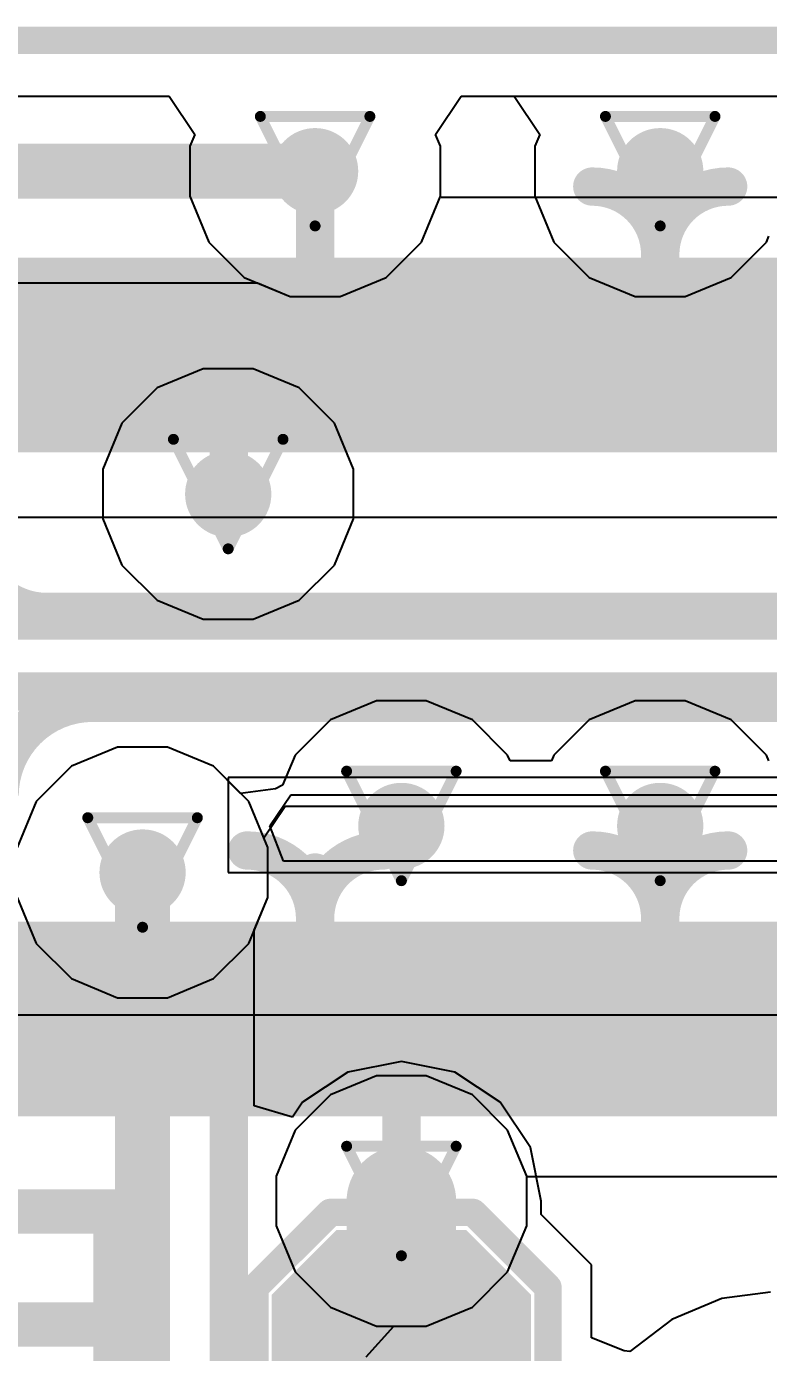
# Model space of a CAD drawing. Header units: inches. Extents: x -5 to 234, y -4 to 104.
# Drawn here: x 65.96 to 69.4, y 30.41 to 36.56 of the extents above; entities that cross this region are included whole.
import ezdxf

# ---------------------------------------------------------------- set-up
doc = ezdxf.new("R2010")
doc.units = ezdxf.units.IN
for name, color, linetype in [('Board Outline', 216, 'Continuous'), ('Bottom Layer', 5, 'Continuous'), ('Bottom Overlay', 54, 'Continuous'), ('Bottom Paste', 16, 'Continuous'), ('Bottom Solder', 6, 'Continuous'), ('Drill Drawing', 1, 'Continuous'), ('GND', 16, 'Continuous'), ('POWER', 76, 'Continuous'), ('Top Layer', 1, 'Continuous'), ('Top Solder', 216, 'Continuous'), ('Via Holes', 16, 'Continuous')]:
    doc.layers.add(name, color=color, linetype=linetype)
doc.styles.add('Arial Black_Bold', font='', dxfattribs={"height": 0.2})
doc.styles.get('Arial Black_Bold').set_extended_font_data('Arial Black', bold=True)

# ---------------------------------------------------------------- blocks, each defined once
blk = doc.blocks.new('DF40C_100DS_0_4V_51__8')
at = {"layer": 'Top Layer'}
for points in [[(-5.299997019999999, 0.35000057), (-5.099997419999999, 0.35000057), (-5.099997419999999, -0.35000057), (-5.299997019999999, -0.35000057)], [(-4.90000036, 0.35000057), (-4.700000759999999, 0.35000057), (-4.700000759999999, -0.35000057), (-4.90000036, -0.35000057)], [(-4.50000116, 0.35000057), (-4.30000156, 0.35000057), (-4.30000156, -0.35000057), (-4.50000116, -0.35000057)], [(-4.099999420000001, 0.35000057), (-3.89999982, 0.35000057), (-3.89999982, -0.35000057), (-4.099999420000001, -0.35000057)], [(-3.70000022, 0.35000057), (-3.50000062, 0.35000057), (-3.50000062, -0.35000057), (-3.70000022, -0.35000057)], [(-3.300001019999999, 0.35000057), (-3.10000142, 0.35000057), (-3.10000142, -0.35000057), (-3.300001019999999, -0.35000057)], [(-2.89999928, 0.35000057), (-2.69999968, 0.35000057), (-2.69999968, -0.35000057), (-2.89999928, -0.35000057)], [(-2.50000008, 0.35000057), (-2.30000048, 0.35000057), (-2.30000048, -0.35000057), (-2.50000008, -0.35000057)], [(-2.10000342, 0.35000057), (-1.90000382, 0.35000057), (-1.90000382, -0.35000057), (-2.10000342, -0.35000057)], [(-5.300002099999999, -2.72999581), (-5.1000025, -2.72999581), (-5.1000025, -3.42999695), (-5.300002099999999, -3.42999695)], [(-4.89999782, -2.72999835), (-4.699998219999999, -2.72999835), (-4.699998219999999, -3.42999949), (-4.89999782, -3.42999949)], [(-4.50000116, -2.72999835), (-4.30000156, -2.72999835), (-4.30000156, -3.42999949), (-4.50000116, -3.42999949)], [(-4.09999688, -2.72999581), (-3.89999728, -2.72999581), (-3.89999728, -3.42999695), (-4.09999688, -3.42999695)], [(-3.70000022, -2.72999835), (-3.50000062, -2.72999835), (-3.50000062, -3.42999949), (-3.70000022, -3.42999949)], [(-3.30000356, -2.72999835), (-3.10000396, -2.72999835), (-3.10000396, -3.42999949), (-3.30000356, -3.42999949)], [(-2.90000182, -2.72999835), (-2.70000222, -2.72999835), (-2.70000222, -3.42999949), (-2.90000182, -3.42999949)], [(-2.50000008, -2.72999835), (-2.30000048, -2.72999835), (-2.30000048, -3.42999949), (-2.50000008, -3.42999949)], [(-2.10000088, -2.72999835), (-1.90000128, -2.72999835), (-1.90000128, -3.42999949), (-2.10000088, -3.42999949)]]:
    blk.add_hatch(color=1, dxfattribs=at).paths.add_polyline_path(points)
at = {"layer": 'Top Solder'}
for points in [[(-5.40159702, 0.45160057), (-4.99839742, 0.45160057), (-4.99839742, -0.45160057), (-5.40159702, -0.45160057)], [(-5.001600359999999, 0.45160057), (-4.59840076, 0.45160057), (-4.59840076, -0.45160057), (-5.001600359999999, -0.45160057)], [(-4.60160116, 0.45160057), (-4.19840156, 0.45160057), (-4.19840156, -0.45160057), (-4.60160116, -0.45160057)], [(-4.201599419999999, 0.45160057), (-3.798399819999999, 0.45160057), (-3.798399819999999, -0.45160057), (-4.201599419999999, -0.45160057)], [(-3.80160022, 0.45160057), (-3.39840062, 0.45160057), (-3.39840062, -0.45160057), (-3.80160022, -0.45160057)], [(-3.40160102, 0.45160057), (-2.99840142, 0.45160057), (-2.99840142, -0.45160057), (-3.40160102, -0.45160057)], [(-3.00159928, 0.45160057), (-2.59839968, 0.45160057), (-2.59839968, -0.45160057), (-3.00159928, -0.45160057)], [(-2.60160008, 0.45160057), (-2.19840048, 0.45160057), (-2.19840048, -0.45160057), (-2.60160008, -0.45160057)], [(-2.20160342, 0.45160057), (-1.79840382, 0.45160057), (-1.79840382, -0.45160057), (-2.20160342, -0.45160057)], [(-5.4016021, -2.62839581), (-4.9984025, -2.62839581), (-4.9984025, -3.53159695), (-5.4016021, -3.53159695)], [(-5.00159782, -2.62839835), (-4.598398219999999, -2.62839835), (-4.598398219999999, -3.53159949), (-5.00159782, -3.53159949)], [(-4.60160116, -2.62839835), (-4.19840156, -2.62839835), (-4.19840156, -3.53159949), (-4.60160116, -3.53159949)], [(-4.201596879999999, -2.62839581), (-3.79839728, -2.62839581), (-3.79839728, -3.53159695), (-4.201596879999999, -3.53159695)], [(-3.80160022, -2.62839835), (-3.39840062, -2.62839835), (-3.39840062, -3.53159949), (-3.80160022, -3.53159949)], [(-3.40160356, -2.62839835), (-2.99840396, -2.62839835), (-2.99840396, -3.53159949), (-3.40160356, -3.53159949)], [(-3.00160182, -2.62839835), (-2.59840222, -2.62839835), (-2.59840222, -3.53159949), (-3.00160182, -3.53159949)], [(-2.60160008, -2.62839835), (-2.19840048, -2.62839835), (-2.19840048, -3.53159949), (-2.60160008, -3.53159949)], [(-2.20160088, -2.62839835), (-1.79840128, -2.62839835), (-1.79840128, -3.53159949), (-2.20160088, -3.53159949)]]:
    blk.add_hatch(color=216, dxfattribs=at).paths.add_polyline_path(points)
blk = doc.blocks.new('T____________0_5___B_73')
at = {"layer": 'Bottom Layer'}
blk.add_hatch(color=5, dxfattribs=at).paths.add_polyline_path([(0.250000135, 0.5000002699999999), (-0.250000135, 0.5000002699999999), (-0.5000002699999999, 0.250000135), (-0.5000002699999999, -0.250000135), (-0.250000135, -0.5000002699999999), (0.250000135, -0.5000002699999999), (0.5000002699999999, -0.250000135), (0.5000002699999999, 0.250000135)])
at = {"layer": 'Bottom Paste'}
blk.add_hatch(color=16, dxfattribs=at).paths.add_polyline_path([(0.250000135, 0.5000002699999999), (-0.250000135, 0.5000002699999999), (-0.5000002699999999, 0.250000135), (-0.5000002699999999, -0.250000135), (-0.250000135, -0.5000002699999999), (0.250000135, -0.5000002699999999), (0.5000002699999999, -0.250000135), (0.5000002699999999, 0.250000135)])
at = {"layer": 'Bottom Solder'}
blk.add_hatch(color=6, dxfattribs=at).paths.add_polyline_path([(0.300800135, 0.6016002699999999), (-0.300800135, 0.6016002699999999), (-0.6016002699999999, 0.300800135), (-0.6016002699999999, -0.300800135), (-0.300800135, -0.6016002699999999), (0.300800135, -0.6016002699999999), (0.6016002699999999, -0.300800135), (0.6016002699999999, 0.300800135)])
at = {"layer": 'Bottom Overlay'}
for points in [[(-0.33739328, 0.6786067199999999, 0.127, 0.127, 0), (-0.6818579199999999, 0.33414208, 0.127, 0.127, 0)], [(-0.33739328, 0.6786067199999999, 0.127, 0.127, 0), (0.3348736, 0.6786067199999999, 0.127, 0.127, 0)], [(0.3348736, 0.6786067199999999, 0.127, 0.127, 0), (0.6836460799999999, 0.32983424, 0.127, 0.127, 0)], [(-0.6818579199999999, 0.33414208, 0.127, 0.127, 0), (-0.6818579199999999, -0.33316672, 0.127, 0.127, 0)], [(0.6836460799999999, 0.32983424, 0.127, 0.127, 0), (0.6836460799999999, -0.33235392, 0.127, 0.127, 0)], [(-0.6818579199999999, -0.33316672, 0.127, 0.127, 0), (-0.33552384, -0.6795008, 0.127, 0.127, 0)], [(0.6836460799999999, -0.33235392, 0.127, 0.127, 0), (0.3364991999999999, -0.6795008, 0.127, 0.127, 0)], [(-0.33552384, -0.6795008, 0.127, 0.127, 0), (0.3364991999999999, -0.6795008, 0.127, 0.127, 0)]]:
    blk.add_lwpolyline(points, format="xyseb", dxfattribs=at)
for points in [[(-0.36914328, 0.6786067199999999, 0.0635, 0.0635, 1), (-0.30564328, 0.6786067199999999, 0.0635, 0.0635, 1)], [(-0.36914328, 0.6786067199999999, 0.0635, 0.0635, 1), (-0.30564328, 0.6786067199999999, 0.0635, 0.0635, 1)], [(0.3031236, 0.6786067199999999, 0.0635, 0.0635, 1), (0.3666236, 0.6786067199999999, 0.0635, 0.0635, 1)], [(0.3031236, 0.6786067199999999, 0.0635, 0.0635, 1), (0.3666236, 0.6786067199999999, 0.0635, 0.0635, 1)], [(-0.71360792, 0.33414208, 0.0635, 0.0635, 1), (-0.65010792, 0.33414208, 0.0635, 0.0635, 1)], [(-0.71360792, 0.33414208, 0.0635, 0.0635, 1), (-0.65010792, 0.33414208, 0.0635, 0.0635, 1)], [(0.65189608, 0.32983424, 0.0635, 0.0635, 1), (0.71539608, 0.32983424, 0.0635, 0.0635, 1)], [(0.65189608, 0.32983424, 0.0635, 0.0635, 1), (0.71539608, 0.32983424, 0.0635, 0.0635, 1)], [(-0.71360792, -0.33316672, 0.0635, 0.0635, 1), (-0.65010792, -0.33316672, 0.0635, 0.0635, 1)], [(-0.71360792, -0.33316672, 0.0635, 0.0635, 1), (-0.65010792, -0.33316672, 0.0635, 0.0635, 1)], [(0.65189608, -0.33235392, 0.0635, 0.0635, 1), (0.71539608, -0.33235392, 0.0635, 0.0635, 1)], [(0.65189608, -0.33235392, 0.0635, 0.0635, 1), (0.71539608, -0.33235392, 0.0635, 0.0635, 1)], [(-0.36727384, -0.6795008, 0.0635, 0.0635, 1), (-0.30377384, -0.6795008, 0.0635, 0.0635, 1)], [(-0.36727384, -0.6795008, 0.0635, 0.0635, 1), (-0.30377384, -0.6795008, 0.0635, 0.0635, 1)], [(0.3047492, -0.6795008, 0.0635, 0.0635, 1), (0.3682492, -0.6795008, 0.0635, 0.0635, 1)], [(0.3047492, -0.6795008, 0.0635, 0.0635, 1), (0.3682492, -0.6795008, 0.0635, 0.0635, 1)]]:
    blk.add_lwpolyline(points, format="xyseb", close=True, dxfattribs=at)

msp = doc.modelspace()

# ---------------------------------------------------------------- hatches: boundary and pattern name
at = {"layer": 'Bottom Layer'}
h = msp.add_hatch(color=5, dxfattribs=at)
edge = h.paths.add_edge_path()
edge.add_arc((67.2999162, 35.89237677999999), 0.1999996, 0, 360)
h = msp.add_hatch(color=5, dxfattribs=at)
edge = h.paths.add_edge_path()
edge.add_arc((68.89991554, 35.89237677999999), 0.1999996, 0, 360)
h = msp.add_hatch(color=5, dxfattribs=at)
edge = h.paths.add_edge_path()
edge.add_arc((66.89702648, 34.39448798), 0.1999996, 0, 360)
h = msp.add_hatch(color=5, dxfattribs=at)
edge = h.paths.add_edge_path()
edge.add_arc((67.6999154, 32.8549), 0.1999996, 0, 360)
h = msp.add_hatch(color=5, dxfattribs=at)
edge = h.paths.add_edge_path()
edge.add_arc((68.899913, 32.8549), 0.1999996, 0, 360)
h = msp.add_hatch(color=5, dxfattribs=at)
edge = h.paths.add_edge_path()
edge.add_arc((66.49991526, 32.639), 0.1999996, 0, 360)
h = msp.add_hatch(color=5, dxfattribs=at)
edge = h.paths.add_edge_path()
edge.add_arc((67.6999154, 31.115), 0.1999996, 0, 360)
at = {"layer": 'GND'}
h = msp.add_hatch(color=16, dxfattribs=at)
edge = h.paths.add_edge_path()
edge.add_arc((67.2999162, 35.89237677999999), 0.1999996, 0, 360)
h = msp.add_hatch(color=16, dxfattribs=at)
edge = h.paths.add_edge_path()
edge.add_arc((68.89991554, 35.89237677999999), 0.1999996, 0, 360)
h = msp.add_hatch(color=16, dxfattribs=at)
edge = h.paths.add_edge_path()
edge.add_arc((66.89702648, 34.39448798), 0.1999996, 0, 360)
h = msp.add_hatch(color=16, dxfattribs=at)
edge = h.paths.add_edge_path()
edge.add_arc((67.6999154, 32.8549), 0.1999996, 0, 360)
h = msp.add_hatch(color=16, dxfattribs=at)
edge = h.paths.add_edge_path()
edge.add_arc((68.899913, 32.8549), 0.1999996, 0, 360)
h = msp.add_hatch(color=16, dxfattribs=at)
edge = h.paths.add_edge_path()
edge.add_arc((66.49991526, 32.639), 0.1999996, 0, 360)
h = msp.add_hatch(color=16, dxfattribs=at)
edge = h.paths.add_edge_path()
edge.add_arc((67.6999154, 31.115), 0.1999996, 0, 360)
at = {"layer": 'POWER'}
h = msp.add_hatch(color=76, dxfattribs=at)
edge = h.paths.add_edge_path()
edge.add_arc((67.2999162, 35.89237677999999), 0.1999996, 0, 360)
h = msp.add_hatch(color=76, dxfattribs=at)
edge = h.paths.add_edge_path()
edge.add_arc((68.89991554, 35.89237677999999), 0.1999996, 0, 360)
h = msp.add_hatch(color=76, dxfattribs=at)
edge = h.paths.add_edge_path()
edge.add_arc((66.89702648, 34.39448798), 0.1999996, 0, 360)
h = msp.add_hatch(color=76, dxfattribs=at)
edge = h.paths.add_edge_path()
edge.add_arc((67.6999154, 32.8549), 0.1999996, 0, 360)
h = msp.add_hatch(color=76, dxfattribs=at)
edge = h.paths.add_edge_path()
edge.add_arc((68.899913, 32.8549), 0.1999996, 0, 360)
h = msp.add_hatch(color=76, dxfattribs=at)
edge = h.paths.add_edge_path()
edge.add_arc((66.49991526, 32.639), 0.1999996, 0, 360)
h = msp.add_hatch(color=76, dxfattribs=at)
edge = h.paths.add_edge_path()
edge.add_arc((67.6999154, 31.115), 0.1999996, 0, 360)
at = {"layer": 'Top Layer'}
h = msp.add_hatch(color=1, dxfattribs=at)
edge = h.paths.add_edge_path()
edge.add_arc((67.2999162, 35.89237677999999), 0.1999996, 0, 360)
h = msp.add_hatch(color=1, dxfattribs=at)
edge = h.paths.add_edge_path()
edge.add_arc((68.89991554, 35.89237677999999), 0.1999996, 0, 360)
h = msp.add_hatch(color=1, dxfattribs=at)
edge = h.paths.add_edge_path()
edge.add_arc((66.89702648, 34.39448798), 0.1999996, 0, 360)
h = msp.add_hatch(color=1, dxfattribs=at)
edge = h.paths.add_edge_path()
edge.add_arc((67.6999154, 32.8549), 0.1999996, 0, 360)
h = msp.add_hatch(color=1, dxfattribs=at)
edge = h.paths.add_edge_path()
edge.add_arc((68.899913, 32.8549), 0.1999996, 0, 360)
h = msp.add_hatch(color=1, dxfattribs=at)
edge = h.paths.add_edge_path()
edge.add_arc((66.49991526, 32.639), 0.1999996, 0, 360)
h = msp.add_hatch(color=1, dxfattribs=at)
edge = h.paths.add_edge_path()
edge.add_arc((67.6999154, 31.115), 0.1999996, 0, 360)
at = {"layer": 'Via Holes'}
h = msp.add_hatch(color=7, dxfattribs=at)
edge = h.paths.add_edge_path()
edge.add_arc((67.2999162, 35.89237677999999), 0.0999998, 0, 360)
h = msp.add_hatch(color=7, dxfattribs=at)
edge = h.paths.add_edge_path()
edge.add_arc((68.89991554, 35.89237677999999), 0.0999998, 0, 360)
h = msp.add_hatch(color=7, dxfattribs=at)
edge = h.paths.add_edge_path()
edge.add_arc((66.89702648, 34.39448798), 0.0999998, 0, 360)
h = msp.add_hatch(color=7, dxfattribs=at)
edge = h.paths.add_edge_path()
edge.add_arc((67.6999154, 32.8549), 0.0999998, 0, 360)
h = msp.add_hatch(color=7, dxfattribs=at)
edge = h.paths.add_edge_path()
edge.add_arc((68.899913, 32.8549), 0.0999998, 0, 360)
h = msp.add_hatch(color=7, dxfattribs=at)
edge = h.paths.add_edge_path()
edge.add_arc((66.49991526, 32.639), 0.0999998, 0, 360)
h = msp.add_hatch(color=7, dxfattribs=at)
edge = h.paths.add_edge_path()
edge.add_arc((67.6999154, 31.115), 0.0999998, 0, 360)

# ---------------------------------------------------------------- linework, layer by layer
at = {"layer": 'Board Outline'}
msp.add_lwpolyline([(-0.4520183999999999, 36.49995494, 0.127, 0.127, 0), (88.4519821, 36.49995494, 0.127, 0.127, 0)], format="xyseb", dxfattribs=at)
at = {"layer": 'Bottom Layer'}
for p, q in [((67.85803293999999, 36.06318923999999), (67.97683382, 36.24099178)), ((67.97683382, 36.24099178), (86.25563902, 36.24099178)), ((67.8809158, 36.00794424), (67.85803293999999, 36.06318923999999)), ((67.8809158, 35.77680932), (67.8809158, 36.00794424)), ((67.79246284, 35.56326644), (67.8809158, 35.77680932)), ((67.62902654, 35.39983014), (67.79246284, 35.56326644)), ((64.12696344, 35.37442506), (67.03213923999999, 35.37442506)), ((67.03213923999999, 35.37442506), (67.18434874, 35.31137718)), ((67.41548366, 35.31137718), (67.62902654, 35.39983014)), ((67.18434874, 35.31137718), (67.41548366, 35.31137718)), ((72.97769504, 34.28648464), (65.8368, 34.28648464)), ((67.06231952, 32.79945942), (67.16110266, 32.94729503999999)), ((67.16110266, 32.94729503999999), (72.91962048, 32.94729503999999)), ((67.08091486000001, 32.75456746), (67.06231952, 32.79945942)), ((67.08091486000001, 32.52343253999999), (67.08091486000001, 32.75456746)), ((67.01786698, 32.37122304), (67.08091486000001, 32.52343253999999)), ((67.01786698, 31.55724448), (67.01786698, 32.37122304)), ((67.6999154, 31.76244092), (67.4521511, 31.7131573)), ((67.9476797, 31.7131573), (67.6999154, 31.76244092)), ((67.4521511, 31.7131573), (67.2421058, 31.5728096)), ((68.157725, 31.5728096), (67.9476797, 31.7131573)), ((67.19566698, 31.50331012), (67.01786698, 31.55724448)), ((67.2421058, 31.5728096), (67.19566698, 31.50331012)), ((68.29807269999999, 31.3627643), (68.157725, 31.5728096)), ((68.34735632, 31.115), (68.29807269999999, 31.3627643)), ((68.34735632, 31.05245758), (68.34735632, 31.115)), ((68.5809144, 30.8188995), (68.34735632, 31.05245758)), ((68.5809144, 30.47987554), (68.5809144, 30.8188995)), ((69.18625736, 30.66230596), (68.95323014, 30.56578088)), ((69.41125056, 30.6919249), (69.18625736, 30.66230596)), ((68.95323014, 30.56578088), (68.7587144, 30.41652286)), ((68.73244317999999, 30.4203608), (68.5809144, 30.47987554)), ((68.7587144, 30.41652286), (68.73244317999999, 30.4203608))]:
    msp.add_line(p, q, dxfattribs=at)
for points in [[(64.12696344, 35.89237677999999, 0.254, 0.254, 0), (67.2999162, 35.89237677999999, 0.254, 0.254, 0)], [(65.8368, 33.80737968, 0.1778, 0.1778, 0), (73.08730111999999, 33.80737968, 0.1778, 0.1778, 0)], [(65.8368, 32.9946, 0.1778, 0.1778, -0.4142135623730951), (66.26859999999999, 33.4264, 0.1778, 0.1778, 0)], [(66.26859999999999, 33.4264, 0.1778, 0.1778, 0), (73.07639689999999, 33.4264, 0.1778, 0.1778, 0)], [(66.49991526, 25.35951494, 0.254, 0.254, 0), (66.49991526, 32.639, 0.254, 0.254, 0)], [(67.6999154, 30.3784, 0.508, 0.508, 0), (67.6999154, 31.115, 0.508, 0.508, 0)]]:
    msp.add_lwpolyline(points, format="xyseb", dxfattribs=at)
for points in [[(67.2364162, 35.89237677999999, 0.127, 0.127, 1), (67.36341619999999, 35.89237677999999, 0.127, 0.127, 1)], [(66.22415, 33.4264, 0.08889999999999999, 0.08889999999999999, 1), (66.31304999999999, 33.4264, 0.08889999999999999, 0.08889999999999999, 1)], [(66.22415, 33.4264, 0.08889999999999999, 0.08889999999999999, 1), (66.31304999999999, 33.4264, 0.08889999999999999, 0.08889999999999999, 1)], [(66.43641525999999, 32.639, 0.127, 0.127, 1), (66.56341526, 32.639, 0.127, 0.127, 1)], [(67.5729154, 31.115, 0.254, 0.254, 1), (67.8269154, 31.115, 0.254, 0.254, 1)], [(67.5729154, 30.3784, 0.254, 0.254, 1), (67.8269154, 30.3784, 0.254, 0.254, 1)]]:
    msp.add_lwpolyline(points, format="xyseb", close=True, dxfattribs=at)
at = {"layer": 'Drill Drawing'}
for points in [[(67.0459162, 36.14637678, 0.0508, 0.0508, 0), (67.5539162, 36.14637678, 0.0508, 0.0508, 0)], [(67.0459162, 36.14637678, 0.0508, 0.0508, 0), (67.2999162, 35.63837678, 0.0508, 0.0508, 0)], [(67.2999162, 35.63837678, 0.0508, 0.0508, 0), (67.5539162, 36.14637678, 0.0508, 0.0508, 0)], [(68.64591553999999, 36.14637678, 0.0508, 0.0508, 0), (69.15391554, 36.14637678, 0.0508, 0.0508, 0)], [(68.64591553999999, 36.14637678, 0.0508, 0.0508, 0), (68.89991554, 35.63837678, 0.0508, 0.0508, 0)], [(68.89991554, 35.63837678, 0.0508, 0.0508, 0), (69.15391554, 36.14637678, 0.0508, 0.0508, 0)], [(66.64302648, 34.64848798, 0.0508, 0.0508, 0), (67.15102648, 34.64848798, 0.0508, 0.0508, 0)], [(66.64302648, 34.64848798, 0.0508, 0.0508, 0), (66.89702648, 34.14048798, 0.0508, 0.0508, 0)], [(66.89702648, 34.14048798, 0.0508, 0.0508, 0), (67.15102648, 34.64848798, 0.0508, 0.0508, 0)], [(67.44591539999999, 33.1089, 0.0508, 0.0508, 0), (67.9539154, 33.1089, 0.0508, 0.0508, 0)], [(67.44591539999999, 33.1089, 0.0508, 0.0508, 0), (67.6999154, 32.6009, 0.0508, 0.0508, 0)], [(67.6999154, 32.6009, 0.0508, 0.0508, 0), (67.9539154, 33.1089, 0.0508, 0.0508, 0)], [(68.645913, 33.1089, 0.0508, 0.0508, 0), (69.153913, 33.1089, 0.0508, 0.0508, 0)], [(68.645913, 33.1089, 0.0508, 0.0508, 0), (68.899913, 32.6009, 0.0508, 0.0508, 0)], [(68.899913, 32.6009, 0.0508, 0.0508, 0), (69.153913, 33.1089, 0.0508, 0.0508, 0)], [(66.24591526, 32.89299999999999, 0.0508, 0.0508, 0), (66.75391526, 32.89299999999999, 0.0508, 0.0508, 0)], [(66.24591526, 32.89299999999999, 0.0508, 0.0508, 0), (66.49991526, 32.385, 0.0508, 0.0508, 0)], [(66.49991526, 32.385, 0.0508, 0.0508, 0), (66.75391526, 32.89299999999999, 0.0508, 0.0508, 0)], [(67.44591539999999, 31.369, 0.0508, 0.0508, 0), (67.9539154, 31.369, 0.0508, 0.0508, 0)], [(67.44591539999999, 31.369, 0.0508, 0.0508, 0), (67.6999154, 30.861, 0.0508, 0.0508, 0)], [(67.6999154, 30.861, 0.0508, 0.0508, 0), (67.9539154, 31.369, 0.0508, 0.0508, 0)]]:
    msp.add_lwpolyline(points, format="xyseb", dxfattribs=at)
for points in [[(67.0332162, 36.14637678, 0.0254, 0.0254, 1), (67.05861619999999, 36.14637678, 0.0254, 0.0254, 1)], [(67.0332162, 36.14637678, 0.0254, 0.0254, 1), (67.05861619999999, 36.14637678, 0.0254, 0.0254, 1)], [(67.5412162, 36.14637678, 0.0254, 0.0254, 1), (67.5666162, 36.14637678, 0.0254, 0.0254, 1)], [(67.5412162, 36.14637678, 0.0254, 0.0254, 1), (67.5666162, 36.14637678, 0.0254, 0.0254, 1)], [(68.63321554, 36.14637678, 0.0254, 0.0254, 1), (68.65861554, 36.14637678, 0.0254, 0.0254, 1)], [(68.63321554, 36.14637678, 0.0254, 0.0254, 1), (68.65861554, 36.14637678, 0.0254, 0.0254, 1)], [(69.14121554, 36.14637678, 0.0254, 0.0254, 1), (69.16661554, 36.14637678, 0.0254, 0.0254, 1)], [(69.14121554, 36.14637678, 0.0254, 0.0254, 1), (69.16661554, 36.14637678, 0.0254, 0.0254, 1)], [(67.2872162, 35.63837678, 0.0254, 0.0254, 1), (67.3126162, 35.63837678, 0.0254, 0.0254, 1)], [(67.2872162, 35.63837678, 0.0254, 0.0254, 1), (67.3126162, 35.63837678, 0.0254, 0.0254, 1)], [(68.88721554, 35.63837678, 0.0254, 0.0254, 1), (68.91261553999999, 35.63837678, 0.0254, 0.0254, 1)], [(68.88721554, 35.63837678, 0.0254, 0.0254, 1), (68.91261553999999, 35.63837678, 0.0254, 0.0254, 1)], [(66.63032648, 34.64848798, 0.0254, 0.0254, 1), (66.65572648, 34.64848798, 0.0254, 0.0254, 1)], [(66.63032648, 34.64848798, 0.0254, 0.0254, 1), (66.65572648, 34.64848798, 0.0254, 0.0254, 1)], [(67.13832647999999, 34.64848798, 0.0254, 0.0254, 1), (67.16372648, 34.64848798, 0.0254, 0.0254, 1)], [(67.13832647999999, 34.64848798, 0.0254, 0.0254, 1), (67.16372648, 34.64848798, 0.0254, 0.0254, 1)], [(66.88432648, 34.14048798, 0.0254, 0.0254, 1), (66.90972647999999, 34.14048798, 0.0254, 0.0254, 1)], [(66.88432648, 34.14048798, 0.0254, 0.0254, 1), (66.90972647999999, 34.14048798, 0.0254, 0.0254, 1)], [(67.4332154, 33.1089, 0.0254, 0.0254, 1), (67.4586154, 33.1089, 0.0254, 0.0254, 1)], [(67.4332154, 33.1089, 0.0254, 0.0254, 1), (67.4586154, 33.1089, 0.0254, 0.0254, 1)], [(67.94121539999999, 33.1089, 0.0254, 0.0254, 1), (67.9666154, 33.1089, 0.0254, 0.0254, 1)], [(67.94121539999999, 33.1089, 0.0254, 0.0254, 1), (67.9666154, 33.1089, 0.0254, 0.0254, 1)], [(68.633213, 33.1089, 0.0254, 0.0254, 1), (68.65861299999999, 33.1089, 0.0254, 0.0254, 1)], [(68.633213, 33.1089, 0.0254, 0.0254, 1), (68.65861299999999, 33.1089, 0.0254, 0.0254, 1)], [(69.141213, 33.1089, 0.0254, 0.0254, 1), (69.166613, 33.1089, 0.0254, 0.0254, 1)], [(69.141213, 33.1089, 0.0254, 0.0254, 1), (69.166613, 33.1089, 0.0254, 0.0254, 1)], [(66.23321526, 32.89299999999999, 0.0254, 0.0254, 1), (66.25861526, 32.89299999999999, 0.0254, 0.0254, 1)], [(66.23321526, 32.89299999999999, 0.0254, 0.0254, 1), (66.25861526, 32.89299999999999, 0.0254, 0.0254, 1)], [(66.74121525999999, 32.89299999999999, 0.0254, 0.0254, 1), (66.76661526, 32.89299999999999, 0.0254, 0.0254, 1)], [(66.74121525999999, 32.89299999999999, 0.0254, 0.0254, 1), (66.76661526, 32.89299999999999, 0.0254, 0.0254, 1)], [(67.6872154, 32.6009, 0.0254, 0.0254, 1), (67.71261539999999, 32.6009, 0.0254, 0.0254, 1)], [(67.6872154, 32.6009, 0.0254, 0.0254, 1), (67.71261539999999, 32.6009, 0.0254, 0.0254, 1)], [(68.887213, 32.6009, 0.0254, 0.0254, 1), (68.912613, 32.6009, 0.0254, 0.0254, 1)], [(68.887213, 32.6009, 0.0254, 0.0254, 1), (68.912613, 32.6009, 0.0254, 0.0254, 1)], [(66.48721526, 32.385, 0.0254, 0.0254, 1), (66.51261526, 32.385, 0.0254, 0.0254, 1)], [(66.48721526, 32.385, 0.0254, 0.0254, 1), (66.51261526, 32.385, 0.0254, 0.0254, 1)], [(67.4332154, 31.369, 0.0254, 0.0254, 1), (67.4586154, 31.369, 0.0254, 0.0254, 1)], [(67.4332154, 31.369, 0.0254, 0.0254, 1), (67.4586154, 31.369, 0.0254, 0.0254, 1)], [(67.94121539999999, 31.369, 0.0254, 0.0254, 1), (67.9666154, 31.369, 0.0254, 0.0254, 1)], [(67.94121539999999, 31.369, 0.0254, 0.0254, 1), (67.9666154, 31.369, 0.0254, 0.0254, 1)], [(67.6872154, 30.861, 0.0254, 0.0254, 1), (67.71261539999999, 30.861, 0.0254, 0.0254, 1)], [(67.6872154, 30.861, 0.0254, 0.0254, 1), (67.71261539999999, 30.861, 0.0254, 0.0254, 1)]]:
    msp.add_lwpolyline(points, format="xyseb", close=True, dxfattribs=at)
at = {"layer": 'GND'}
for p, q in [((61.97683311999999, 36.24099178), (66.62299858, 36.24099178)), ((66.62299858, 36.24099178), (66.74179946, 36.06318923999999)), ((67.85803293999999, 36.06318923999999), (67.97683382, 36.24099178)), ((67.97683382, 36.24099178), (86.25563902, 36.24099178)), ((66.74179946, 36.06318923999999), (66.7189166, 36.00794424)), ((67.8809158, 36.00794424), (67.85803293999999, 36.06318923999999)), ((66.7189166, 36.00794424), (66.7189166, 35.77680932)), ((67.8809158, 35.77680932), (67.8809158, 36.00794424)), ((66.7189166, 35.77680932), (66.80736956, 35.56326644)), ((67.79246284, 35.56326644), (67.8809158, 35.77680932)), ((66.80736956, 35.56326644), (66.97080586, 35.39983014)), ((67.62902654, 35.39983014), (67.79246284, 35.56326644)), ((66.97080586, 35.39983014), (67.18434874, 35.31137718)), ((67.41548366, 35.31137718), (67.62902654, 35.39983014)), ((67.18434874, 35.31137718), (67.41548366, 35.31137718)), ((66.3843478, 33.21999959999999), (66.17080492, 33.13154664)), ((66.61548272, 33.21999959999999), (66.3843478, 33.21999959999999)), ((66.8290256, 33.13154664), (66.61548272, 33.21999959999999)), ((66.17080492, 33.13154664), (66.00736862, 32.96811034)), ((66.9924619, 32.96811034), (66.8290256, 33.13154664)), ((66.00736862, 32.96811034), (65.91891566, 32.75456746)), ((67.08091486000001, 32.75456746), (66.9924619, 32.96811034)), ((67.08091486000001, 32.52343253999999), (67.08091486000001, 32.75456746)), ((65.91891566, 32.52343253999999), (66.00736862, 32.30988966)), ((66.9924619, 32.30988966), (67.08091486000001, 32.52343253999999)), ((66.00736862, 32.30988966), (66.17080492, 32.14645336)), ((66.8290256, 32.14645336), (66.9924619, 32.30988966)), ((66.17080492, 32.14645336), (66.3843478, 32.0580004)), ((66.61548272, 32.0580004), (66.8290256, 32.14645336)), ((66.3843478, 32.0580004), (66.61548272, 32.0580004)), ((67.58434794, 31.6959996), (67.37080506, 31.60754664)), ((67.81548286, 31.6959996), (67.58434794, 31.6959996)), ((68.02902574, 31.60754664), (67.81548286, 31.6959996)), ((67.37080506, 31.60754664), (67.20736876, 31.44411034)), ((68.19246204, 31.44411034), (68.02902574, 31.60754664)), ((67.20736876, 31.44411034), (67.1189158, 31.23056746)), ((68.280915, 31.23056746), (68.19246204, 31.44411034)), ((67.1189158, 31.23056746), (67.1189158, 30.99943254)), ((68.280915, 30.99943254), (68.280915, 31.23056746)), ((67.1189158, 30.99943254), (67.20736876, 30.78588966)), ((68.19246204, 30.78588966), (68.280915, 30.99943254)), ((67.20736876, 30.78588966), (67.37080506, 30.62245336)), ((68.02902574, 30.62245336), (68.19246204, 30.78588966)), ((67.37080506, 30.62245336), (67.58434794, 30.5340004)), ((67.81548286, 30.5340004), (68.02902574, 30.62245336)), ((67.58434794, 30.5340004), (67.81548286, 30.5340004))]:
    msp.add_line(p, q, dxfattribs=at)
at = {"layer": 'POWER'}
for p, q in [((63.57683246, 36.24099178), (66.62299858, 36.24099178)), ((66.62299858, 36.24099178), (66.74179946, 36.06318923999999)), ((67.85803293999999, 36.06318923999999), (67.97683382, 36.24099178)), ((67.97683382, 36.24099178), (68.22299792, 36.24099178)), ((68.22299792, 36.24099178), (68.34179879999999, 36.06318923999999)), ((66.74179946, 36.06318923999999), (66.7189166, 36.00794424)), ((67.8809158, 36.00794424), (67.85803293999999, 36.06318923999999)), ((68.34179879999999, 36.06318923999999), (68.31891594, 36.00794424)), ((66.7189166, 36.00794424), (66.7189166, 35.77680932)), ((67.8809158, 35.77680932), (67.8809158, 36.00794424)), ((68.31891594, 36.00794424), (68.31891594, 35.77680932)), ((66.7189166, 35.77680932), (66.80736956, 35.56326644)), ((67.79246284, 35.56326644), (67.8809158, 35.77680932)), ((68.31891594, 35.77680932), (68.4073689, 35.56326644)), ((66.80736956, 35.56326644), (66.97080586, 35.39983014)), ((67.62902654, 35.39983014), (67.79246284, 35.56326644)), ((68.4073689, 35.56326644), (68.5708052, 35.39983014)), ((69.22902588, 35.39983014), (69.39246218, 35.56326644)), ((69.39246218, 35.56326644), (69.40369152, 35.59037586)), ((66.97080586, 35.39983014), (67.18434874, 35.31137718)), ((67.41548366, 35.31137718), (67.62902654, 35.39983014)), ((68.5708052, 35.39983014), (68.78434808, 35.31137718)), ((69.01548299999999, 35.31137718), (69.22902588, 35.39983014)), ((67.18434874, 35.31137718), (67.41548366, 35.31137718)), ((68.78434808, 35.31137718), (69.01548299999999, 35.31137718)), ((66.78145902, 34.97548758), (66.56791614, 34.88703461999999)), ((67.01259394, 34.97548758), (66.78145902, 34.97548758)), ((67.22613682, 34.88703461999999), (67.01259394, 34.97548758)), ((66.56791614, 34.88703461999999), (66.40447984, 34.72359832)), ((67.38957312, 34.72359832), (67.22613682, 34.88703461999999)), ((66.40447984, 34.72359832), (66.31602688, 34.51005544)), ((67.47802607999999, 34.51005544), (67.38957312, 34.72359832)), ((66.31602688, 34.51005544), (66.31602688, 34.27892052)), ((67.47802607999999, 34.27892052), (67.47802607999999, 34.51005544)), ((66.31602688, 34.27892052), (66.40447984, 34.06537763999999)), ((67.38957312, 34.06537763999999), (67.47802607999999, 34.27892052)), ((66.40447984, 34.06537763999999), (66.56791614, 33.90194134)), ((67.22613682, 33.90194134), (67.38957312, 34.06537763999999)), ((66.56791614, 33.90194134), (66.78145902, 33.81348838)), ((67.01259394, 33.81348838), (67.22613682, 33.90194134)), ((66.78145902, 33.81348838), (67.01259394, 33.81348838)), ((67.58434794, 33.4358996), (67.37080506, 33.34744663999999)), ((67.81548286, 33.4358996), (67.58434794, 33.4358996)), ((68.02902574, 33.34744663999999), (67.81548286, 33.4358996)), ((68.78434554, 33.4358996), (68.57080266, 33.34744663999999)), ((69.01548045999999, 33.4358996), (68.78434554, 33.4358996)), ((69.22902334, 33.34744663999999), (69.01548045999999, 33.4358996)), ((67.37080506, 33.34744663999999), (67.20736876, 33.18401034)), ((68.19246204, 33.18401034), (68.02902574, 33.34744663999999)), ((68.57080266, 33.34744663999999), (68.40736636, 33.18401034)), ((69.39245964, 33.18401034), (69.22902334, 33.34744663999999)), ((66.3843478, 33.21999959999999), (66.17080492, 33.13154664)), ((66.61548272, 33.21999959999999), (66.3843478, 33.21999959999999)), ((66.8290256, 33.13154664), (66.61548272, 33.21999959999999)), ((67.20736876, 33.18401034), (67.14923069999999, 33.04365248)), ((68.20368884, 33.156906), (68.19246204, 33.18401034)), ((68.39613956, 33.156906), (68.20368884, 33.156906)), ((68.40736636, 33.18401034), (68.39613956, 33.156906)), ((69.40368898, 33.15690346), (69.39245964, 33.18401034)), ((66.17080492, 33.13154664), (66.00736862, 32.96811034)), ((66.95464892, 33.00592332), (66.8290256, 33.13154664)), ((67.14923069999999, 33.04365248), (67.11562903999999, 33.02745998)), ((67.11562903999999, 33.02745998), (66.95464892, 33.00592332)), ((66.00736862, 32.96811034), (65.91891566, 32.75456746)), ((54.94017967999999, 31.9785873), (81.14392712, 31.97858222)), ((67.58434794, 31.6959996), (67.37080506, 31.60754664)), ((67.81548286, 31.6959996), (67.58434794, 31.6959996)), ((68.02902574, 31.60754664), (67.81548286, 31.6959996)), ((67.37080506, 31.60754664), (67.20736876, 31.44411034)), ((68.19246204, 31.44411034), (68.02902574, 31.60754664)), ((67.20736876, 31.44411034), (67.1189158, 31.23056746)), ((68.280915, 31.23056746), (68.19246204, 31.44411034)), ((67.1189158, 31.23056746), (67.1189158, 30.99943254)), ((68.280915, 30.99943254), (68.280915, 31.23056746)), ((67.1189158, 30.99943254), (67.20736876, 30.78588966)), ((68.19246204, 30.78588966), (68.280915, 30.99943254)), ((67.20736876, 30.78588966), (67.37080506, 30.62245336)), ((68.02902574, 30.62245336), (68.19246204, 30.78588966)), ((67.37080506, 30.62245336), (67.58434794, 30.5340004)), ((67.81548286, 30.5340004), (68.02902574, 30.62245336)), ((67.58434794, 30.5340004), (67.81548286, 30.5340004))]:
    msp.add_line(p, q, dxfattribs=at)
at = {"layer": 'Top Layer'}
for p, q in [((67.85803293999999, 36.06318923999999), (67.97683382, 36.24099178)), ((67.97683382, 36.24099178), (86.25563902, 36.24099178)), ((67.8809158, 36.00794424), (67.85803293999999, 36.06318923999999)), ((67.8809158, 35.77681186), (67.8809158, 36.00794424)), ((67.88487312, 35.77088858), (67.8809158, 35.77681186)), ((71.380985, 35.77088858), (67.88487312, 35.77088858)), ((72.65209752, 33.0791947), (66.89702648, 33.0791947)), ((66.89702648, 33.0791947), (66.89702648, 32.639)), ((67.08973628, 32.85560104), (67.18709956, 32.9993371)), ((67.18709956, 32.9993371), (72.59669504, 32.9993371)), ((67.15332264, 32.69088966), (67.08973628, 32.85560104)), ((69.21898272, 32.69088966), (67.15332264, 32.69088966)), ((70.18098232, 32.69089219999999), (69.21898272, 32.69089219999999)), ((69.21898272, 32.69089219999999), (69.21898272, 32.69088966)), ((66.89702648, 32.639), (67.9958, 32.639)), ((67.9958, 32.639), (67.99991226, 32.63900254)), ((67.99991226, 32.63900254), (71.19991347999999, 32.63900254)), ((68.280915, 30.99943254), (68.280915, 31.22889106)), ((68.280915, 31.22889106), (69.78098566, 31.22889106)), ((68.19246204, 30.78588966), (68.280915, 30.99943254)), ((68.02902574, 30.62245336), (68.19246204, 30.78588966)), ((67.81548286, 30.5340004), (68.02902574, 30.62245336)), ((67.5366823, 30.3925478), (67.66496753999999, 30.5340004)), ((67.66496753999999, 30.5340004), (67.81548286, 30.5340004))]:
    msp.add_line(p, q, dxfattribs=at)
for points in [[(67.2999162, 34.99988936, 0.1778, 0.1778, 0), (67.2999162, 35.89237677999999, 0.1778, 0.1778, 0)], [(68.89991554, 35.50616216, 0.1778, 0.1778, 0), (68.89991554, 35.89237677999999, 0.1778, 0.1778, 0)], [(68.58507492, 35.82100277999999, 0.1778, 0.1778, -0.4142135623730951), (68.89991554, 35.50616216, 0.1778, 0.1778, 0)], [(68.89991554, 35.50616216, 0.1778, 0.1778, -0.4142135623730951), (69.21475616, 35.82100277999999, 0.1778, 0.1778, 0)], [(68.89991554, 34.99988936, 0.1778, 0.1778, 0), (68.89991554, 35.50616216, 0.1778, 0.1778, 0)], [(66.89991446, 34.39448798, 0.1778, 0.1778, 0), (66.89991446, 34.99988936, 0.1778, 0.1778, 0)], [(66.05628648, 33.8474939, 0.1778, 0.1778, -0.4142135623730951), (65.69991431999999, 34.20386606, 0.1778, 0.1778, 0)], [(66.05628648, 33.8474939, 0.1778, 0.1778, 0), (72.85413928, 33.8474939, 0.1778, 0.1778, 0)], [(65.80501952, 33.47844206, 0.1778, 0.1778, 0), (72.61357079999999, 33.47844206, 0.1778, 0.1778, 0)], [(66.98507812, 32.7410064, 0.1778, 0.1778, -0.4142135623730951), (67.29991874, 32.42616578, 0.1778, 0.1778, 0)], [(67.29991874, 32.42616578, 0.1778, 0.1778, -0.4142135623730951), (67.61475936, 32.7410064, 0.1778, 0.1778, 0)], [(68.58507492, 32.74100386, 0.1778, 0.1778, -0.4142135623730951), (68.89991554, 32.42616324, 0.1778, 0.1778, 0)], [(68.89991554, 32.42616324, 0.1778, 0.1778, -0.4142135623730951), (69.21475616, 32.74100386, 0.1778, 0.1778, 0)], [(66.49991526, 32.639, 0.1778, 0.1778, 0), (66.4999178, 32.639, 0.1778, 0.1778, 0)], [(66.4999178, 31.91989044, 0.1778, 0.1778, 0), (66.4999178, 32.639, 0.1778, 0.1778, 0)], [(67.29991874, 32.42616578, 0.1778, 0.1778, 0), (67.29991874, 32.63900254, 0.1778, 0.1778, 0)], [(68.89991554, 32.42616324, 0.1778, 0.1778, 0), (68.89991554, 32.639, 0.1778, 0.1778, 0)], [(67.29991874, 31.91989298, 0.1778, 0.1778, 0), (67.29991874, 32.42616578, 0.1778, 0.1778, 0)], [(68.89991554, 31.91989044, 0.1778, 0.1778, 0), (68.89991554, 32.42616324, 0.1778, 0.1778, 0)], [(66.89991446, 30.17040448, 0.1778, 0.1778, 0), (66.89991446, 31.91989044, 0.1778, 0.1778, 0)], [(67.6999154, 31.115, 0.1778, 0.1778, 0), (67.6999154, 31.91989044, 0.1778, 0.1778, 0)]]:
    msp.add_lwpolyline(points, format="xyseb", dxfattribs=at)
for points in [[(67.2554662, 35.89237677999999, 0.08889999999999999, 0.08889999999999999, 1), (67.3443662, 35.89237677999999, 0.08889999999999999, 0.08889999999999999, 1)], [(68.85546554, 35.89237677999999, 0.08889999999999999, 0.08889999999999999, 1), (68.94436553999999, 35.89237677999999, 0.08889999999999999, 0.08889999999999999, 1)], [(68.54062492, 35.82100277999999, 0.08889999999999999, 0.08889999999999999, 1), (68.62952492, 35.82100277999999, 0.08889999999999999, 0.08889999999999999, 1)], [(69.17030616, 35.82100277999999, 0.08889999999999999, 0.08889999999999999, 1), (69.25920616, 35.82100277999999, 0.08889999999999999, 0.08889999999999999, 1)], [(68.85546554, 35.50616216, 0.08889999999999999, 0.08889999999999999, 1), (68.94436553999999, 35.50616216, 0.08889999999999999, 0.08889999999999999, 1)], [(68.85546554, 35.50616216, 0.08889999999999999, 0.08889999999999999, 1), (68.94436553999999, 35.50616216, 0.08889999999999999, 0.08889999999999999, 1)], [(68.85546554, 35.50616216, 0.08889999999999999, 0.08889999999999999, 1), (68.94436553999999, 35.50616216, 0.08889999999999999, 0.08889999999999999, 1)], [(68.85546554, 35.50616216, 0.08889999999999999, 0.08889999999999999, 1), (68.94436553999999, 35.50616216, 0.08889999999999999, 0.08889999999999999, 1)], [(66.85546446, 34.99988936, 0.08889999999999999, 0.08889999999999999, 1), (66.94436446, 34.99988936, 0.08889999999999999, 0.08889999999999999, 1)], [(67.2554662, 34.99988936, 0.08889999999999999, 0.08889999999999999, 1), (67.3443662, 34.99988936, 0.08889999999999999, 0.08889999999999999, 1)], [(68.85546554, 34.99988936, 0.08889999999999999, 0.08889999999999999, 1), (68.94436553999999, 34.99988936, 0.08889999999999999, 0.08889999999999999, 1)], [(66.85546446, 34.39448798, 0.08889999999999999, 0.08889999999999999, 1), (66.94436446, 34.39448798, 0.08889999999999999, 0.08889999999999999, 1)], [(66.01183648, 33.8474939, 0.08889999999999999, 0.08889999999999999, 1), (66.10073648, 33.8474939, 0.08889999999999999, 0.08889999999999999, 1)], [(66.01183648, 33.8474939, 0.08889999999999999, 0.08889999999999999, 1), (66.10073648, 33.8474939, 0.08889999999999999, 0.08889999999999999, 1)], [(66.94062812, 32.7410064, 0.08889999999999999, 0.08889999999999999, 1), (67.02952812, 32.7410064, 0.08889999999999999, 0.08889999999999999, 1)], [(67.57030936, 32.7410064, 0.08889999999999999, 0.08889999999999999, 1), (67.65920935999999, 32.7410064, 0.08889999999999999, 0.08889999999999999, 1)], [(68.54062492, 32.74100386, 0.08889999999999999, 0.08889999999999999, 1), (68.62952492, 32.74100386, 0.08889999999999999, 0.08889999999999999, 1)], [(69.17030616, 32.74100386, 0.08889999999999999, 0.08889999999999999, 1), (69.25920616, 32.74100386, 0.08889999999999999, 0.08889999999999999, 1)], [(66.45546526, 32.639, 0.08889999999999999, 0.08889999999999999, 1), (66.54436525999999, 32.639, 0.08889999999999999, 0.08889999999999999, 1)], [(66.4554678, 32.639, 0.08889999999999999, 0.08889999999999999, 1), (66.5443678, 32.639, 0.08889999999999999, 0.08889999999999999, 1)], [(66.4554678, 32.639, 0.08889999999999999, 0.08889999999999999, 1), (66.5443678, 32.639, 0.08889999999999999, 0.08889999999999999, 1)], [(67.25546874, 32.63900254, 0.08889999999999999, 0.08889999999999999, 1), (67.34436874, 32.63900254, 0.08889999999999999, 0.08889999999999999, 1)], [(68.85546554, 32.639, 0.08889999999999999, 0.08889999999999999, 1), (68.94436553999999, 32.639, 0.08889999999999999, 0.08889999999999999, 1)], [(67.25546874, 32.42616578, 0.08889999999999999, 0.08889999999999999, 1), (67.34436874, 32.42616578, 0.08889999999999999, 0.08889999999999999, 1)], [(67.25546874, 32.42616578, 0.08889999999999999, 0.08889999999999999, 1), (67.34436874, 32.42616578, 0.08889999999999999, 0.08889999999999999, 1)], [(67.25546874, 32.42616578, 0.08889999999999999, 0.08889999999999999, 1), (67.34436874, 32.42616578, 0.08889999999999999, 0.08889999999999999, 1)], [(67.25546874, 32.42616578, 0.08889999999999999, 0.08889999999999999, 1), (67.34436874, 32.42616578, 0.08889999999999999, 0.08889999999999999, 1)], [(68.85546554, 32.42616324, 0.08889999999999999, 0.08889999999999999, 1), (68.94436553999999, 32.42616324, 0.08889999999999999, 0.08889999999999999, 1)], [(68.85546554, 32.42616324, 0.08889999999999999, 0.08889999999999999, 1), (68.94436553999999, 32.42616324, 0.08889999999999999, 0.08889999999999999, 1)], [(68.85546554, 32.42616324, 0.08889999999999999, 0.08889999999999999, 1), (68.94436553999999, 32.42616324, 0.08889999999999999, 0.08889999999999999, 1)], [(68.85546554, 32.42616324, 0.08889999999999999, 0.08889999999999999, 1), (68.94436553999999, 32.42616324, 0.08889999999999999, 0.08889999999999999, 1)], [(66.4554678, 31.91989044, 0.08889999999999999, 0.08889999999999999, 1), (66.5443678, 31.91989044, 0.08889999999999999, 0.08889999999999999, 1)], [(66.85546446, 31.91989044, 0.08889999999999999, 0.08889999999999999, 1), (66.94436446, 31.91989044, 0.08889999999999999, 0.08889999999999999, 1)], [(67.25546874, 31.91989298, 0.08889999999999999, 0.08889999999999999, 1), (67.34436874, 31.91989298, 0.08889999999999999, 0.08889999999999999, 1)], [(67.6554654, 31.91989044, 0.08889999999999999, 0.08889999999999999, 1), (67.7443654, 31.91989044, 0.08889999999999999, 0.08889999999999999, 1)], [(68.85546554, 31.91989044, 0.08889999999999999, 0.08889999999999999, 1), (68.94436553999999, 31.91989044, 0.08889999999999999, 0.08889999999999999, 1)], [(67.6554654, 31.115, 0.08889999999999999, 0.08889999999999999, 1), (67.7443654, 31.115, 0.08889999999999999, 0.08889999999999999, 1)]]:
    msp.add_lwpolyline(points, format="xyseb", close=True, dxfattribs=at)

# ---------------------------------------------------------------- block references
msp.add_blockref('DF40C_100DS_0_4V_51__8', (71.29998694, 35.03988928))
at = {"rotation": 90}
msp.add_blockref('T____________0_5___B_73', (67.6999154, 30.3784), dxfattribs=at)

# ---------------------------------------------------------------- texts
at = {"layer": 'Bottom Overlay', "style": 'Arial Black_Bold', "text_generation_flag": 2}
msp.add_text('EEP-nWP', height=1.27, dxfattribs=at).set_placement((66.70035428, 29.89893944))

doc.saveas('drawing.dxf')
